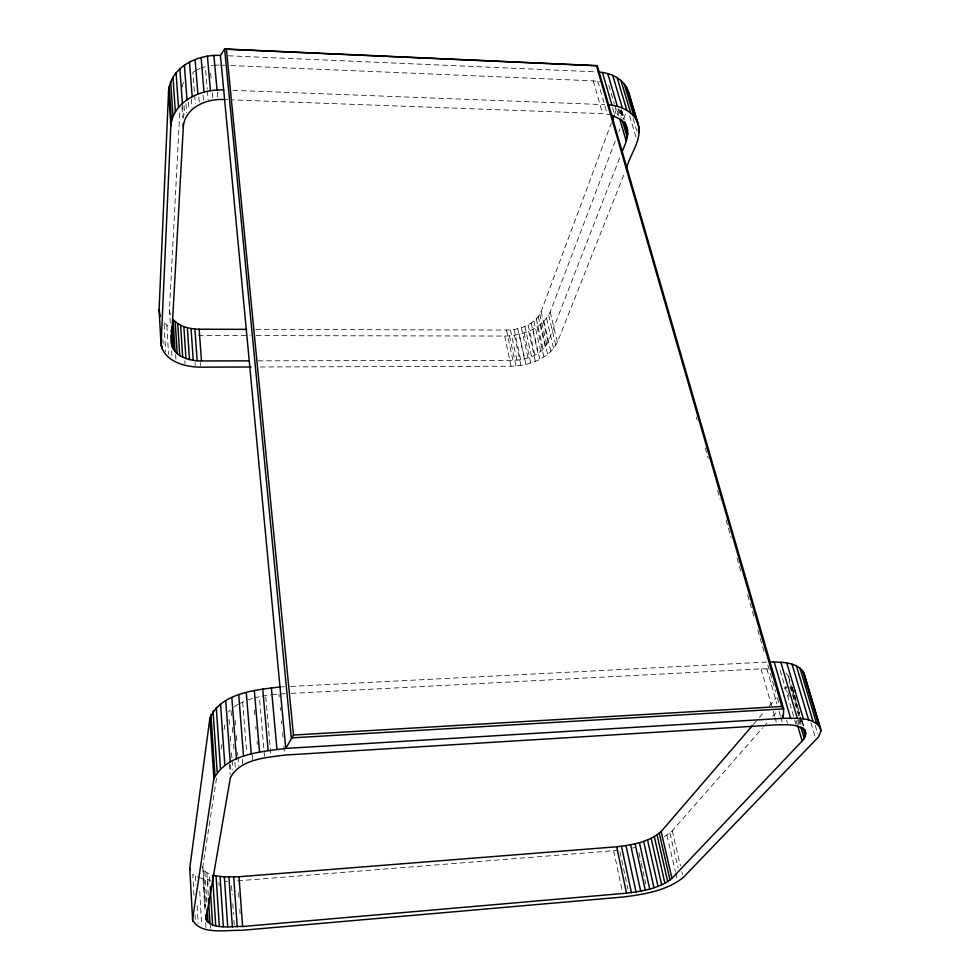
<?xml version="1.0" encoding="UTF-8"?>
<svg xmlns="http://www.w3.org/2000/svg" width="980" height="980" viewBox="0 0 980 980"><rect width="100%" height="100%" fill="white"/><g stroke="black" fill="none" stroke-linecap="round" stroke-linejoin="round"><path stroke-width="0.73" stroke-dasharray="4.9 3.68" d="M170.263 314.862L169.467 309.582L179.891 110.348M789.549 679.03L789.206 681.345L799.423 715.964M209.941 881.902L209.463 874.258L203.558 870.363L202.75 867.018L217.07 774.849M221.064 749.173L221.762 744.641M224.114 729.524L225.29 721.978M255.743 329.378L506.476 330.064C519.755 329.868 535.239 324.601 541.082 311.677L611.373 122.953M614.57 114.378L616.702 108.658L618.772 115.701M256.258 335.601L504.688 336.054C522.144 335.687 542.332 328.741 550.233 311.934L616.089 138.829M618.809 131.675L619.899 128.809M623.709 118.801L625.889 113.08M257.973 360.836L512.932 360.334C526.321 360.04 541.952 354.956 548.09 342.057L620.12 156.763M260.276 366.973L511.082 366.238C528.686 365.748 549.07 359.06 557.363 342.265L624.824 172.321M183.689 82.357L182.525 84.635L182.746 87.624M753.412 724.441L758.373 718.683M759.365 717.532L764.327 711.774M769.288 706.017L776.234 697.956M784.172 688.744L786.156 686.453L789.108 696.498M664.452 836.724L672.243 830.783L762.648 727.822M763.653 726.682L768.675 720.962M772.693 716.38L776.711 711.811M792.783 693.497L796.801 688.928M228.524 711.909L230.153 710.157M234.183 706.715L238.103 704.289M195.375 70.817L192.827 72.361L194.493 93.37M239.243 703.726L245.233 700.994M196.637 70.058L199.773 68.625M200.827 68.147L205.298 66.677L207.233 89.18M247.805 699.977L253.404 698.177M254.604 697.87L259.394 696.658L264.514 756.327M631.671 848.215L634.66 847.541M261.881 696.18L270.737 694.759M211.19 65.525L213.603 65.256M237.699 880.848L618.135 850.346M272.011 694.587L277.573 694.146M281.505 686.894L284.555 686.747M290.668 686.429L767.022 662.051M280.488 693.95L285.07 693.717M291.17 693.399L761.056 668.85L771.774 668.96M224.898 881.326L227.421 881.289M214.816 65.133L218.773 65.097M198.34 335.491L250.17 335.589M223.305 99.544L227.899 99.715M229.43 99.764L602.602 113.619L611.312 114.881M232.873 90.319L604.685 104.652M220.084 65.084L224.677 65.28M230.79 65.538L593.255 80.85L601.83 82.161M228.364 55.787L596.747 71.883M198.928 877.602L210.443 880.285M193.967 895.206L192.791 874.356L197.776 877.1M164.028 322.738L170.25 328.055M786.083 673.138L789.145 676.874M633.08 118.396L636.89 131.075M815.213 725.274L817.798 733.898M629.626 115.824L635.934 136.943M810.938 722.726L815.213 737.046M621.847 110.838L624.358 119.327M792.146 687.017L796.434 701.509M802.008 720.361L803.71 726.156M621.332 109.711L623.844 118.2M792.122 687.703L799.815 713.734M801.946 720.962L803.649 726.756M621.369 110.74L623.88 119.242M788.41 676.347L799.999 715.584M800.427 717.042L803.012 725.751M620.659 110.152L623.17 118.617M799.852 717.409L801.971 724.612M620.34 110.899L622.839 119.401M789.941 686.245L801.542 725.58M619.005 109.246L621.491 117.71M798.7 719.736L800.403 725.494M617.939 108.511L620.438 117.024M797.622 719.822L798.908 724.208M796.262 720.9L797.095 723.767M608.813 85.15L614.215 103.611M614.632 105.032L617.547 114.979M780.166 670.43L796.017 724.563M612.549 107.616L614.203 113.3M786.658 720.361L787.516 723.289M696.364 417.149L697.209 420.077M705.257 447.995L708.221 458.285M717.556 490.6L720.092 499.42M726.033 519.988L731.117 537.616M737.046 558.184L741.297 572.884M747.654 594.921L754.429 618.429M757.822 630.177L764.608 653.685M767.855 664.93L775.621 691.88M777.324 697.76L779.088 703.897M597.837 81.303L607.257 114.047M766.838 668.728L776.981 704.02M779.1 711.37L780.374 715.792M780.791 717.262L782.481 723.142M593.255 80.85L602.602 113.619M761.056 668.85L771.566 705.661M773.245 711.554L774.506 715.964M774.923 717.446L776.601 723.326M550.233 311.934L557.363 342.265M672.243 830.783L680.475 865.83M681.847 871.673L682.533 874.589M548.69 315.156L555.783 345.438M669.928 833.012L678.111 867.962M546.558 318.292L553.602 348.537M666.902 835.254L675.355 871.575M675.698 873.033L677.045 878.84M543.876 321.305L550.87 351.526M541.082 311.677L548.09 342.057M539.845 314.298L546.828 344.642M540.691 324.135L547.612 354.331M538.265 316.663L545.211 346.969M536.256 318.929L543.165 349.211M537.052 326.757L543.912 356.928M533.88 321.06L540.74 351.33M533.022 329.109L539.821 359.268M531.148 323.045L537.959 353.29M528.122 324.821L534.884 355.066M528.673 331.166L535.399 361.314M524.851 326.377L531.564 356.61M524.08 332.894L530.731 363.041M638.96 852.821L640.932 861.739M641.263 863.221L644.546 878.092M644.877 879.587L645.857 884.046M521.385 327.675L528.048 357.908M519.302 334.266L525.893 364.413M517.783 328.716L524.398 358.95M514.12 329.464L520.674 359.697M514.427 335.258L520.943 365.418M510.421 329.917L516.926 360.162M509.527 335.858L515.982 366.03M619.936 851.681L627.898 888.885M506.476 330.064L512.932 360.334M504.688 336.054L511.082 366.238M613.713 850.799L622.545 892.498M278.969 694.036L279.251 697.013M280.219 707.438L280.5 710.414M281.481 720.839L281.75 723.816M282.595 732.746L283.012 737.217M283.845 746.148L284.543 753.596M217.266 92.108L217.805 98.11M210.651 73.157L211.178 79.16M212.378 92.659L212.905 98.649M265.764 696.952L270.897 755.115M207.356 90.674L208.128 99.678M203.081 95.158L203.583 101.16M254.408 710.108L254.775 714.579M255.78 726.511L256.025 729.5M257.017 741.431L257.275 744.408M198.842 97.069L199.32 103.072M252.277 755.139L252.644 759.61M194.616 94.876L195.326 103.88M242.673 702.023L246.678 752.664M191.321 99.029L192.019 108.033M242.342 759.194L242.697 763.763M188.405 101.994L188.981 109.503M235.212 720.423L235.568 724.992M236.364 735.649L236.829 741.738M237.638 752.407L237.871 755.445M237.981 756.977L238.679 766.103M185.943 103.709L186.604 112.7M231.084 710.794L231.537 716.87M232.321 727.515L232.775 733.591M233.571 744.236L234.024 750.312M234.931 762.477L235.261 767.034M184.056 105.607L184.718 114.599M229.087 719.492L229.639 727.074M230.3 736.176L230.974 745.278M231.525 752.873L231.978 758.937M232.089 760.456L232.75 769.557M182.586 104.652L183.566 118.127M230.508 764.523L231.06 772.081M181.925 107.065L182.684 117.539M200.3 362.625L200.52 365.638M229.369 764.229L230.129 774.8M238.569 892.854L238.887 897.349M239.757 909.354L240.088 913.862M195.02 362.416L195.228 365.442M231.537 885.736L232.162 894.752M232.799 903.768L233.522 914.291M233.951 920.294L234.257 924.802M184.853 360.775L185.049 363.788M218.907 882.649L219.116 885.663M175.616 354.503L175.898 359.048M207.809 879.905L208.262 887.488M210.59 925.389L210.774 928.415M206.903 873.119L208.262 895.402M204.918 871.808L206.817 903.082M203.558 870.363L205.788 907.676M169.467 309.582L170.312 324.025M202.75 867.018L205.237 909.195M171.61 350.828L171.966 356.904M203.056 878.889L204.869 909.281M205.678 922.964L205.947 927.533M166.857 325.532L168.536 354.429M199.724 891.322L201.672 924.863M164.113 324.27L165.669 351.685M195.486 876.083L195.988 884.989M197.164 905.777L198.181 923.589M162.9 339.546L163.158 344.127M195.044 914.561L195.461 922.009"/><path stroke-width="1.47" d="M251.101 366.998L200.631 367.145C185.465 367.047 165.387 361.988 161.063 345.291L159.091 309.729L168.572 91.324C170.606 66.689 198.266 54.072 220.439 55.444L224.616 49L597.298 65.66L783.669 708.871L783.253 718.328L285.768 748.426C261.023 751.819 226.711 753.816 213.885 778.671L192.558 919.264C198.952 935.435 227.372 929.751 241.276 930.363L623.501 896.97C644.142 894.323 666.51 890.845 683.232 877.504L818.668 736.764L820.909 730.798L820.493 728.067L803.857 672.942C797.218 661.586 781.415 662.235 769.888 661.99M223.697 89.964C201.402 88.776 173.178 100.916 170.839 125.795L161.063 345.291M223.305 99.544C206.462 98.576 185.073 107.678 183.334 126.518L171.39 341.714C171.843 356.205 189.483 361.106 201.476 360.946L248.81 360.861M621.786 152.488C625.338 143.938 630.263 134.26 626.036 124.987M192.693 921.31L189.753 868.158L209.892 718.107C221.309 692.713 255.547 689.932 279.974 686.98M598.168 72.03C610.503 72.642 624.052 78.865 628.29 91.287L638.102 123.811C642.672 139.478 630.275 153.676 626.514 168.07M205.616 915.014C205.984 931.514 232.015 925.708 242.624 926.517L626.538 893.184C642.231 891.188 659.332 888.639 671.962 878.35L802.155 740.99C805.572 737.952 806.699 733.175 804.568 729.059M612.439 120.099L614.043 115.812M226.429 49.221L596.465 65.746L781.82 706.458L783.669 708.871L291.293 737.916L224.616 49L226.429 49.221L293.461 735.049L285.768 748.426L220.439 55.444M213.726 875.495L224.359 876.953L238.998 876.733L616.641 846.781C632.1 844.919 649.14 842.261 661.145 831.518L752.42 725.592M596.465 65.746L597.298 65.66M293.461 735.049L781.82 706.458M820.493 728.067C812.677 716.343 795.564 718.511 783.253 718.328L782.408 715.388M175.04 351.538L173.093 319.554C179.634 326.72 189.789 329.109 199.173 329.219L246.568 329.354M607.661 104.848C619.997 105.411 633.791 111.34 638.102 123.811M611.312 114.881L621.271 119.866L626.869 127.817M805.425 731.95C799.313 723.191 786.389 724.931 777.03 724.808L284.678 755.078C265.972 757.614 240.1 759.059 230.349 777.814L205.861 919.669M639.046 127.963L628.29 91.287M820.909 730.798L803.857 672.942M626.563 87.33L636.388 119.903M802.363 670.283L819.035 725.592M638.348 129.47L639.205 132.3M624.101 83.704L633.913 116.314M799.864 667.919L816.561 723.399M620.928 80.458L630.716 113.117M796.397 665.898L813.082 721.55M617.106 77.665L626.857 110.36M792.024 664.244L808.659 720.055M612.696 75.362L622.398 108.094M786.793 663.019L803.367 718.977M625.093 122.439L627.604 130.916M804.507 729.647L805.793 733.983M624.003 121.447L627.751 134.15M802.828 727.503L805.376 736.152M622.325 120.54L627.31 137.47M800.819 726.927L804.213 738.442M607.772 73.61L617.4 106.379M780.815 662.235L797.304 718.316M619.593 118.531L626.208 141.083M797.524 725.2L802.155 740.99M602.418 72.447L611.986 105.252M774.176 661.904L790.554 718.095M160.206 316.503L159.091 309.729M661.145 831.518L671.962 878.35M659.283 833.331L670.038 880.065M657.041 835.009L667.723 881.657M654.297 836.675L664.918 883.25M651.112 838.292L661.647 884.793M647.523 839.836L657.984 886.275M643.615 841.269L653.991 887.684M639.438 842.592L649.728 888.97M635.064 843.78L645.269 890.134M630.557 844.797L640.687 891.139M626 845.642L636.045 891.984M621.455 846.291L631.426 892.658M616.641 846.781L626.538 893.184M213.897 55.48L217.046 90.038M271.338 687.666L276.936 749.198M207.417 56.191L210.443 90.772M262.738 688.83L268.128 750.411M201.121 57.563L204.024 92.145M254.335 690.447L259.516 752.04M195.106 59.547L197.899 94.141M246.286 692.492L251.272 754.086M189.495 62.12L192.19 96.726M238.753 694.918L243.542 756.474M184.399 65.231L186.996 99.838M231.868 697.687L236.486 759.169M199.173 329.219L201.476 360.946M238.998 876.733L242.624 926.517M179.891 68.821L182.403 103.415M225.755 700.749L230.214 762.134M183.113 123.517L183.334 126.518M194.91 329.035L197.151 360.787M233.706 877.039L237.234 926.884M176.069 72.814L178.507 107.396M220.525 704.02L224.849 765.282M191.051 328.533L193.244 360.322M228.94 877.1L232.382 927.019M172.982 77.151L175.346 111.708M216.274 707.462L220.463 768.577M170.679 81.732L173.007 116.277M187.352 327.724L189.495 359.538M213.052 711.002L217.156 771.946M224.359 876.953L227.728 926.945M169.209 86.485L171.5 120.993M210.921 714.579L214.951 775.339M168.572 91.324L170.839 125.795M209.892 718.107L213.885 778.671M183.86 326.622L185.955 358.46M220.059 876.586L223.354 926.664M180.626 325.225L182.684 357.1M216.09 876.01L219.324 926.186M189.753 868.158L189.9 870.363M177.735 323.559L179.744 355.471M212.538 875.238L215.71 925.512M175.2 321.661L177.184 353.609M210.222 886.484L212.587 924.655M208.446 898.366L209.989 923.626M171.99 326.426L173.374 349.309M207.172 909.036L207.981 922.437M171.182 330.138L172.186 346.932M206.241 915.149L206.596 921.114M171.01 335.699L171.525 344.458M160.965 330.248L161.222 334.841M161.81 345.536L161.982 348.586"/></g></svg>
